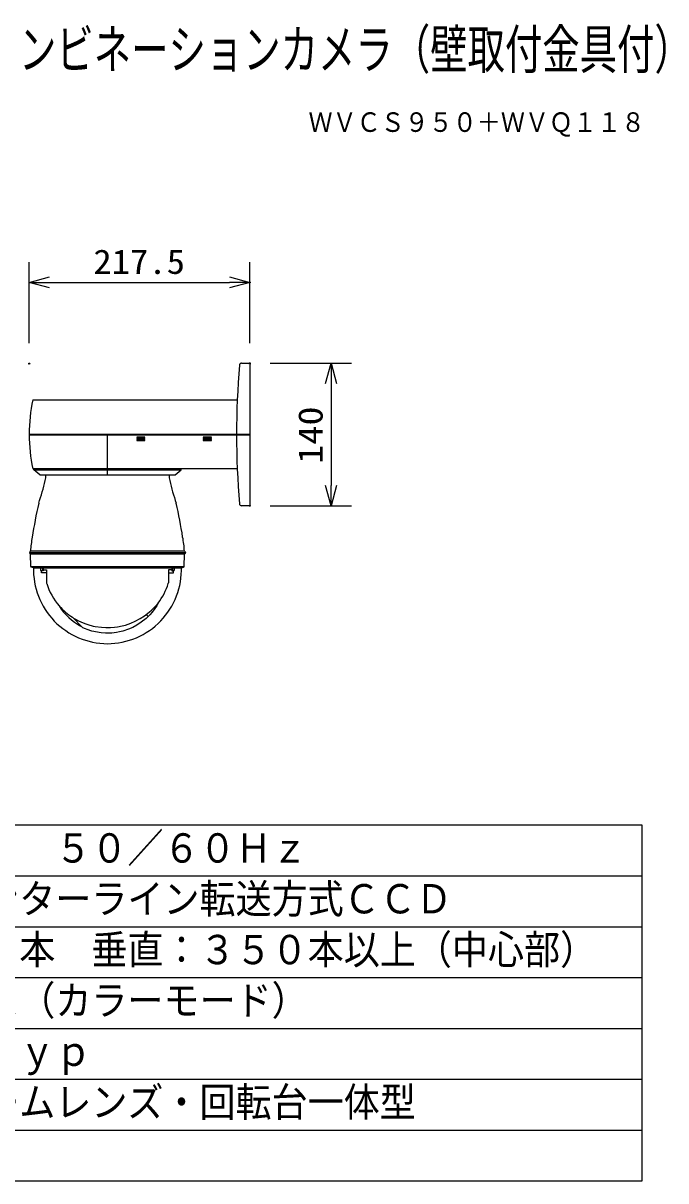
# Model space of a CAD drawing. Units: millimetres, scale not verified. Extents: x -63 to 65, y -57 to 57.
# Drawn here: x 1.5 to 64.6, y -56.5 to 57.4 of the extents above; entities that cross this region are included whole.
import ezdxf
from ezdxf.enums import TextEntityAlignment as Align

# ---------------------------------------------------------------- set-up
doc = ezdxf.new("R2010")
doc.units = ezdxf.units.MM
doc.header["$LTSCALE"] = 0.190236
doc.header["$PDMODE"] = 32
doc.header["$PDSIZE"] = 0.0951
for name, color, linetype in [('0-0_MOJI1', 2, 'Continuous'), ('0-1_TOUROKU', 1, 'Continuous'), ('0-2_GAIKEI', 1, 'Continuous'), ('0-3_WAKU', 3, 'Continuous'), ('0-4_DEFPOINTS', 7, 'Continuous')]:
    doc.layers.add(name, color=color, linetype=linetype)
doc.styles.add('ＭＳ ゴシック', font='')
doc.styles.get('ＭＳ ゴシック').set_extended_font_data('MS Gothic')

# ---------------------------------------------------------------- blocks, each defined once
blk = doc.blocks.new('_OPEN30')
at = {"layer": '0-4_DEFPOINTS'}
blk.add_line((0, 0), (-1, 0), dxfattribs=at)
blk.add_lwpolyline([(-1, 0.26795), (0, 0), (-1, -0.26795)], dxfattribs=at)

msp = doc.modelspace()

# ---------------------------------------------------------------- linework, layer by layer
at = {"layer": '0-2_GAIKEI', "color": 7}
for p, q in [((23.7184, 23.9536), (23.7184, 9.9205)), ((2.3859, 20.3536), (22.4994, 20.3536)), ((2.0506, 16.8811), (2.0506, 16.8809)), ((22.4983, 13.5486), (2.3859, 13.5486)), ((2.4971, 13.4493), (2.4971, 13.5486)), ((3.092, 12.9536), (2.4971, 13.4493)), ((16.977, 13.496), (16.977, 13.5486)), ((16.977, 13.4493), (16.977, 13.5486)), ((23.7184, 9.9205), (22.9102, 9.9205)), ((2.1275, 5.4659), (2.0759, 5.3161)), ((2.0759, 5.3161), (2.1253, 5.1671)), ((17.3492, 5.4647), (2.1252, 5.4647)), ((17.3492, 5.1671), (2.1252, 5.1671)), ((2.1984, 3.9523), (2.17, 5.1671)), ((17.276, 3.9523), (17.3045, 5.1671)), ((17.2639, 3.9118), (2.2414, 3.9118)), ((2.4558, 3.803), (2.2506, 3.8791)), ((16.9954, 3.7985), (2.4791, 3.7985)), ((2.4799, 3.7985), (2.48, 3.7985)), ((2.529, 3.7985), (2.5291, 3.7985)), ((17.0187, 3.803), (17.2239, 3.8791))]:
    msp.add_line(p, q, dxfattribs=at)
at = {"layer": '0-2_GAIKEI'}
for p, q in [((2.0508, 16.9603), (23.7184, 16.9603)), ((23.7184, 16.8809), (2.0508, 16.8809)), ((9.7371, 12.9536), (9.7371, 16.8809)), ((22.4291, 16.8811), (22.4291, 16.8809)), ((22.5384, 16.9603), (22.5384, 16.8809)), ((2.4971, 13.4494), (16.977, 13.4494)), ((2.0757, 5.3161), (17.3985, 5.3161)), ((3.1665, 3.7985), (3.1665, 3.5809)), ((3.3372, 3.7985), (3.3372, 3.5809)), ((3.4135, 3.6299), (3.7533, 3.6299)), ((3.7533, 3.6299), (3.7533, 2.3439)), ((15.7211, 3.6299), (15.7211, 2.3439)), ((16.061, 3.6299), (15.7211, 3.6299)), ((16.061, 3.7985), (16.061, 3.5309)), ((16.061, 3.5309), (16.258, 3.5309)), ((16.1373, 3.7985), (16.1373, 3.5809)), ((16.2336, 3.3325), (16.2336, 3.5309)), ((16.308, 3.7985), (16.308, 3.5809)), ((15.7211, 3.3325), (16.2336, 3.3325)), ((13.7348, -0.9624), (13.5565, -0.7843))]:
    msp.add_line(p, q, dxfattribs=at)
at = {"layer": '0-2_GAIKEI', "color": 7}
for points in [[(22.9102, 23.9536), (23.7184, 23.9536), (23.7184, 16.9603)], [(2.0506, 16.9603), (2.0506, 16.9602), (2.0506, 16.9597), (2.0506, 16.959), (2.0506, 16.9581), (2.0506, 16.9569), (2.0506, 16.9555), (2.0506, 16.9539), (2.0506, 16.9521), (2.0506, 16.9501), (2.0506, 16.9479), (2.0506, 16.9456), (2.0506, 16.9432), (2.0506, 16.9406), (2.0506, 16.9379), (2.0506, 16.9352), (2.0506, 16.9324), (2.0506, 16.9295), (2.0506, 16.9266), (2.0506, 16.9236), (2.0506, 16.9206), (2.0506, 16.9176), (2.0506, 16.9147), (2.0506, 16.9117), (2.0506, 16.9089), (2.0506, 16.906), (2.0506, 16.9033), (2.0506, 16.9006), (2.0506, 16.8981), (2.0506, 16.8956), (2.0506, 16.8933), (2.0506, 16.8912), (2.0506, 16.8892), (2.0506, 16.8874), (2.0506, 16.8857), (2.0506, 16.8843), (2.0506, 16.8831), (2.0506, 16.8822), (2.0506, 16.8815), (2.0506, 16.8811)], [(3.092, 12.9536), (16.3821, 12.9536), (16.977, 13.4493)], [(17.347, 5.4659), (17.3985, 5.3161), (17.3492, 5.1671)], [(2.4558, 3.803), (2.4558, 3.803), (2.456, 3.803), (2.4562, 3.8029), (2.4565, 3.8029), (2.4568, 3.8028), (2.4573, 3.8027), (2.4578, 3.8026), (2.4583, 3.8025), (2.4589, 3.8024), (2.4596, 3.8023), (2.4603, 3.8022), (2.461, 3.802), (2.4618, 3.8019), (2.4626, 3.8017), (2.4634, 3.8016), (2.4643, 3.8014), (2.4652, 3.8012), (2.4661, 3.8011), (2.467, 3.8009), (2.4679, 3.8007), (2.4688, 3.8006), (2.4697, 3.8004), (2.4706, 3.8002), (2.4714, 3.8), (2.4723, 3.7999), (2.4731, 3.7997), (2.474, 3.7996), (2.4747, 3.7994), (2.4755, 3.7993), (2.4762, 3.7992), (2.4768, 3.799), (2.4774, 3.7989), (2.478, 3.7988), (2.4785, 3.7987), (2.4789, 3.7986), (2.4793, 3.7986), (2.4796, 3.7985), (2.4798, 3.7985), (2.4799, 3.7985)], [(2.48, 3.7985), (2.48, 3.7985), (2.4803, 3.7985), (2.4807, 3.7985), (2.4813, 3.7985), (2.4821, 3.7985), (2.4829, 3.7985), (2.4839, 3.7985), (2.4851, 3.7985), (2.4863, 3.7985), (2.4876, 3.7985), (2.4891, 3.7985), (2.4906, 3.7985), (2.4922, 3.7985), (2.4938, 3.7985), (2.4955, 3.7985), (2.4973, 3.7985), (2.499, 3.7985), (2.5009, 3.7985), (2.5027, 3.7985), (2.5045, 3.7985), (2.5064, 3.7985), (2.5082, 3.7985), (2.51, 3.7985), (2.5118, 3.7985), (2.5136, 3.7985), (2.5153, 3.7985), (2.5169, 3.7985), (2.5185, 3.7985), (2.52, 3.7985), (2.5214, 3.7985), (2.5228, 3.7985), (2.524, 3.7985), (2.5251, 3.7985), (2.5261, 3.7985), (2.527, 3.7985), (2.5278, 3.7985), (2.5283, 3.7985), (2.5288, 3.7985), (2.529, 3.7985)], [(16.9457, 3.7985), (16.9454, 3.7985), (16.9453, 3.7985)], [(16.9946, 3.7985), (16.9945, 3.7985), (16.9944, 3.7985), (16.9942, 3.7985), (16.9937, 3.7985), (16.9931, 3.7985), (16.9924, 3.7985), (16.9915, 3.7985), (16.9905, 3.7985), (16.9894, 3.7985), (16.9882, 3.7985), (16.9868, 3.7985), (16.9854, 3.7985), (16.9839, 3.7985), (16.9823, 3.7985), (16.9807, 3.7985), (16.979, 3.7985), (16.9772, 3.7985), (16.9754, 3.7985), (16.9736, 3.7985), (16.9718, 3.7985), (16.9699, 3.7985), (16.9681, 3.7985), (16.9663, 3.7985), (16.9644, 3.7985), (16.9627, 3.7985), (16.9609, 3.7985), (16.9592, 3.7985), (16.9576, 3.7985), (16.956, 3.7985), (16.9545, 3.7985), (16.953, 3.7985), (16.9517, 3.7985), (16.9505, 3.7985), (16.9493, 3.7985), (16.9483, 3.7985), (16.9475, 3.7985), (16.9467, 3.7985), (16.9461, 3.7985), (16.9457, 3.7985)], [(17.0187, 3.803), (17.0186, 3.803), (17.0185, 3.803), (17.0183, 3.8029), (17.018, 3.8029), (17.0176, 3.8028), (17.0172, 3.8027), (17.0167, 3.8026), (17.0162, 3.8025), (17.0156, 3.8024), (17.0149, 3.8023), (17.0142, 3.8022), (17.0135, 3.802), (17.0127, 3.8019), (17.0119, 3.8017), (17.011, 3.8016), (17.0102, 3.8014), (17.0093, 3.8012), (17.0084, 3.8011), (17.0075, 3.8009), (17.0066, 3.8007), (17.0057, 3.8006), (17.0048, 3.8004), (17.0039, 3.8002), (17.003, 3.8), (17.0022, 3.7999), (17.0013, 3.7997), (17.0005, 3.7996), (16.9997, 3.7994), (16.999, 3.7993), (16.9983, 3.7992), (16.9976, 3.799), (16.997, 3.7989), (16.9965, 3.7988), (16.996, 3.7987), (16.9956, 3.7986), (16.9952, 3.7986), (16.9949, 3.7985), (16.9947, 3.7985), (16.9946, 3.7985)]]:
    msp.add_lwpolyline(points, dxfattribs=at)
at = {"layer": '0-2_GAIKEI'}
for points in [[(12.6132, 16.6328), (13.4069, 16.6328), (13.4069, 16.6824), (12.6132, 16.6824)], [(12.6132, 16.5339), (13.4069, 16.5339), (13.4069, 16.5833), (12.6132, 16.5833)], [(12.6132, 16.4347), (13.4069, 16.4347), (13.4069, 16.4842), (12.6132, 16.4842)], [(12.6132, 16.3355), (13.4069, 16.3355), (13.4069, 16.3849), (12.6132, 16.3849)], [(19.1594, 16.6328), (19.9523, 16.6328), (19.9523, 16.6824), (19.1594, 16.6824)], [(19.1594, 16.5339), (19.9523, 16.5339), (19.9523, 16.5833), (19.1594, 16.5833)], [(19.1594, 16.4347), (19.9523, 16.4347), (19.9523, 16.4842), (19.1594, 16.4842)], [(19.1594, 16.3355), (19.9523, 16.3355), (19.9523, 16.3849), (19.1594, 16.3849)]]:
    msp.add_lwpolyline(points, close=True, dxfattribs=at)
for points in [[(22.4291, 16.9603), (22.4291, 16.9602), (22.4291, 16.9597), (22.4291, 16.959), (22.4291, 16.9581), (22.4291, 16.9569), (22.4291, 16.9555), (22.4291, 16.9539), (22.4291, 16.9521), (22.4291, 16.9501), (22.4291, 16.9479), (22.4291, 16.9456), (22.4291, 16.9432), (22.4291, 16.9406), (22.4291, 16.9379), (22.4291, 16.9352), (22.4291, 16.9324), (22.4291, 16.9295), (22.4291, 16.9266), (22.4291, 16.9236), (22.4291, 16.9206), (22.4291, 16.9176), (22.4291, 16.9147), (22.4291, 16.9117), (22.4291, 16.9089), (22.4291, 16.906), (22.4291, 16.9033), (22.4291, 16.9006), (22.4291, 16.8981), (22.4291, 16.8956), (22.4291, 16.8933), (22.4291, 16.8912), (22.4291, 16.8892), (22.4291, 16.8874), (22.4291, 16.8857), (22.4291, 16.8843), (22.4291, 16.8831), (22.4291, 16.8822), (22.4291, 16.8815), (22.4291, 16.8811)], [(3.4135, 3.7985), (3.4135, 3.5309), (3.2165, 3.5309)], [(3.7533, 3.3325), (3.2409, 3.3325), (3.2409, 3.5309)], [(14.7239, 0.3326), (14.5792, 0.091), (14.3849, -0.1972), (14.1277, -0.5313), (13.8906, -0.8013), (13.5318, -1.1555), (13.0487, -1.5469), (12.6234, -1.826), (12.2282, -2.0398), (11.8174, -2.2216), (11.2632, -2.4087), (10.9305, -2.4909), (10.6352, -2.5465), (10.158, -2.6025), (9.5375, -2.6148), (9.1327, -2.586), (8.2028, -2.406), (7.7289, -2.2495), (7.5715, -2.187), (7.3306, -2.0785), (6.3, -1.0478), (6.4104, -1.1252), (6.5908, -1.2323), (6.8825, -1.3884), (7.132, -1.5068), (7.529, -1.6692), (7.8136, -1.7667), (8.3391, -1.9089), (8.5278, -1.9483), (9.1422, -2.0362), (9.585, -2.0621), (10.0501, -2.0561), (10.4336, -2.0256), (10.7161, -1.9882), (11.1895, -1.8966), (11.5042, -1.8142), (12.0405, -1.6332), (12.4738, -1.4461), (12.9648, -1.185), (13.3801, -0.9173)], [(13.3801, -0.9173), (13.8513, -0.5523), (14.0643, -0.362), (14.2745, -0.1555), (14.4683, 0.0533), (14.7239, 0.3326)]]:
    msp.add_lwpolyline(points, dxfattribs=at)
at = {"layer": '0-2_GAIKEI', "color": 7}
for centre, radius, start, end in [((22.9102, 23.7536), 0.2, 90, 175.27544), ((105.388, 16.9371), 82.959, 175.27544, 184.72462), ((19.4815, 16.9511), 17.4309, 168.74359, 191.25641), ((-3.8983, 14.0208), 7.6803, 347.86375, 352.01291), ((23.3727, 14.0208), 7.6803, 187.98709, 192.13625), ((-13.859, 16.1508), 17.8663, 340.45547, 347.90133), ((33.3335, 16.1508), 17.8663, 192.09867, 199.54453), ((40.6577, 1.3239), 38.7052, 166.78251, 171.81651), ((-21.1832, 1.3239), 38.7052, 8.18349, 13.21749), ((22.9102, 10.1205), 0.2, 184.72462, 270), ((10.1306, 5.1659), 7.9605, 167.90857, 177.84846), ((9.3439, 5.1659), 7.9605, 2.15154, 12.09143), ((2.2784, 3.9541), 0.08, 181.34081, 249.64217), ((9.7563, 3.6441), 7.2905, 178.19836, 269.85014), ((9.7182, 3.6441), 7.2905, 270.14986, 2.10461), ((17.1961, 3.9541), 0.08, 290.35783, 358.65919)]:
    msp.add_arc(centre, radius, start, end, dxfattribs=at)
at = {"layer": '0-2_GAIKEI'}
for centre, radius, start, end in [((3.2165, 3.5809), 0.05, 180, 270), ((3.3872, 3.5809), 0.05, 180, 270), ((16.0873, 3.5809), 0.05, 270, 0), ((16.258, 3.5809), 0.05, 270, 0), ((3.9533, 2.3439), 0.2, 180, 197.70228), ((9.9411, 4.2551), 6.4854, 197.70228, 220.26532), ((9.4353, 4.2361), 6.5732, 323.5695, 342.71581), ((15.5211, 2.3439), 0.2, 342.29772, 360), ((9.8732, 4.4817), 6.5836, 222.15202, 237.12937), ((9.5971, 2.8954), 5.4058, 211.59152, 242.84739)]:
    msp.add_arc(centre, radius, start, end, dxfattribs=at)
at = {"layer": '0-3_WAKU'}
for p, q in [((2.0506, 25.9042), (2.0506, 33.9042)), ((23.7184, 25.9042), (23.7184, 33.9042)), ((4.0506, 31.9042), (21.7184, 31.9042)), ((25.7184, 23.9536), (33.7184, 23.9536)), ((31.7184, 21.9536), (31.7184, 11.9205)), ((25.7184, 9.9205), (33.7184, 9.9205))]:
    msp.add_line(p, q, dxfattribs=at)
at = {"layer": '0-3_WAKU', "color": 4}
for p, q in [((62.3001, -21.5), (-62.7001, -21.5)), ((62.3001, -56.5001), (62.3001, -21.5)), ((-62.7001, -56.5001), (62.3001, -56.5001))]:
    msp.add_line(p, q, dxfattribs=at)
at = {"layer": '0-3_WAKU', "color": 1}
for p, q in [((-62.7001, -26.5), (62.3001, -26.5)), ((-62.7001, -31.5001), (62.3001, -31.5001)), ((-62.7001, -36.5001), (62.3001, -36.5001)), ((-62.7001, -41.5001), (62.3001, -41.5001)), ((-62.7001, -46.5001), (62.3001, -46.5001)), ((-62.7001, -51.5001), (62.3001, -51.5001))]:
    msp.add_line(p, q, dxfattribs=at)
at = {"layer": '0-4_DEFPOINTS'}
for p in [(23.7184, 31.9042), (2.0506, 23.9042), (23.7184, 23.9536), (23.7184, 23.9042), (23.7184, 9.9205), (31.7184, 9.9205)]:
    msp.add_point(p, dxfattribs=at)

# ---------------------------------------------------------------- block references
at = {"layer": '0-3_WAKU', "xscale": 2, "yscale": 2}
for p, rotation in [((2.0506, 31.9042), 180), ((31.7184, 23.9536), 90), ((31.7184, 9.9205), 270)]:
    msp.add_blockref('_OPEN30', p, dxfattribs=dict(at, rotation=rotation))
msp.add_blockref('_OPEN30', (23.7184, 31.9042), dxfattribs=at)

# ---------------------------------------------------------------- texts
at = {"layer": '0-0_MOJI1', "style": 'ＭＳ ゴシック'}
for s, height, width, p in [('ドーム型プリセットコンビネーションカメラ（壁取付金具付）', 3.848, 0.7, (-35.7001, 51.7599)), ('ＡＣ１００Ｖ\u3000５０／６０Ｈｚ', 2.887, 0.9, (-20.2, -26.0552)), ('１／４型インターライン転送方式ＣＣＤ', 2.887, 0.9, (-20.2, -31.0552)), ('水平：５４０本\u3000垂直：３５０本以上（中心部）', 2.887, 0.9, (-20.2, -36.0552)), ('０．５ルクス（カラーモード）', 2.887, 0.9, (-20.2, -41.0552)), ('５２ｄＢ／ｔｙｐ', 2.887, 0.9, (-20.2, -46.0552)), ('カメラ・ズームレンズ・回転台一体型', 2.887, 0.9, (-20.2, -51.0552))]:
    msp.add_text(s, height=height, dxfattribs=dict(at, width=width)).set_placement(p, align=Align.BOTTOM_LEFT)
at = {"layer": '0-1_TOUROKU', "style": 'ＭＳ ゴシック', "width": 0.9}
msp.add_text('ＷＶＣＳ９５０＋ＷＶＱ１１８', height=1.925, dxfattribs=at).set_placement((29.5, 46.13), align=Align.BOTTOM_LEFT)
at = {"layer": '0-3_WAKU', "style": 'ＭＳ ゴシック', "width": 1.1}
msp.add_text('217.5', height=2.406, dxfattribs=at).set_placement((8.3569, 32.0137), align=Align.BOTTOM_LEFT)
at = {"layer": '0-3_WAKU', "style": 'ＭＳ ゴシック', "width": 1.15}
msp.add_text('140', height=2.406, rotation=90, dxfattribs=at).set_placement((31.6088, 14.0499), align=Align.BOTTOM_LEFT)

doc.saveas('drawing.dxf')
